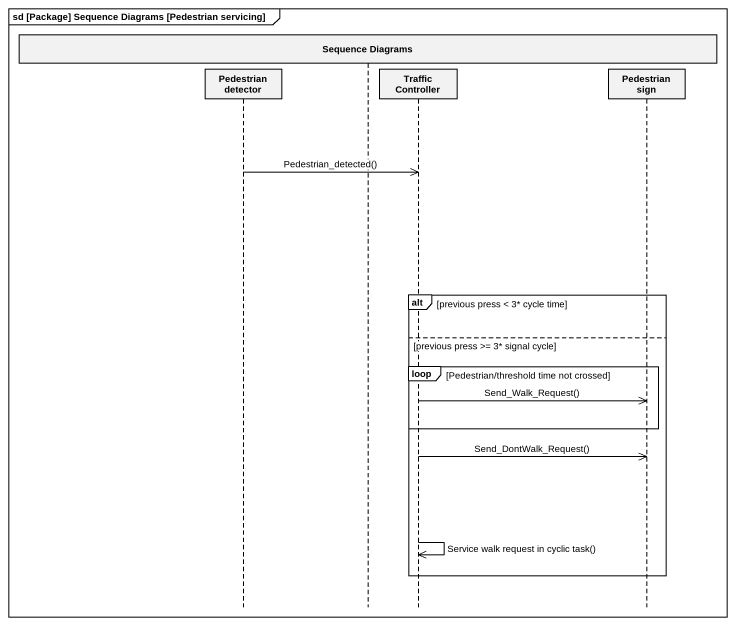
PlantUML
@startuml
mainframe sd [Package] Sequence Diagrams [Pedestrian servicing]
hide footbox
participant "Pedestrian detector" as Pedestrian_detector
participant "Sequence Diagrams" as Sequence_Diagrams
participant "Traffic Controller" as Traffic_Controller
participant "Pedestrian sign" as Pedestrian_sign

Pedestrian_detector ->> Traffic_Controller : Pedestrian_detected()
alt previous press < 3* cycle time
else previous press >= 3* signal cycle
  loop Pedestrian/threshold time not crossed
    Traffic_Controller ->> Pedestrian_sign : Send_Walk_Request()
  end
  Traffic_Controller ->> Pedestrian_sign : Send_DontWalk_Request()
  Traffic_Controller ->> Traffic_Controller : Service walk request in cyclic task()
end
@enduml
